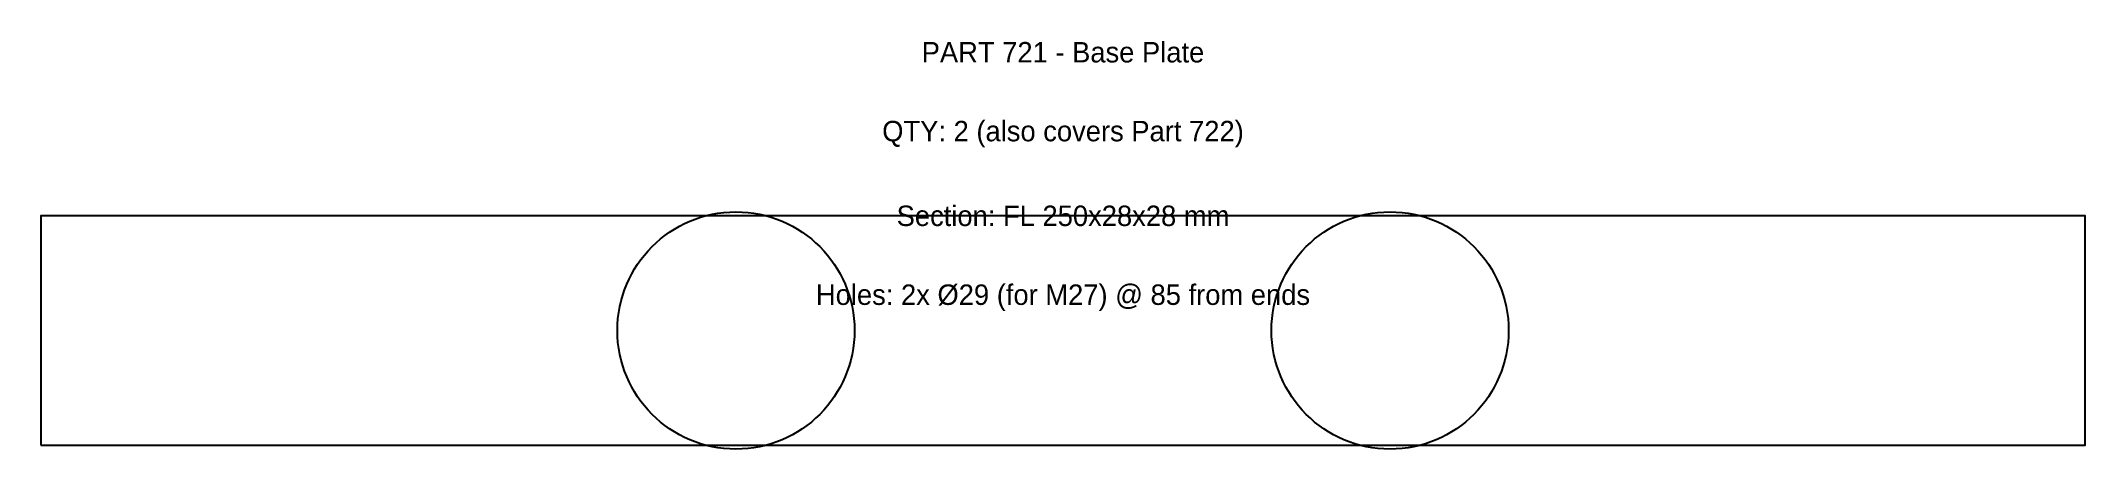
# Model space of a CAD drawing. Header units: millimetres. Extents: x 0 to 250, y 0 to 49.
import ezdxf

# ---------------------------------------------------------------- set-up
doc = ezdxf.new("R2010")
doc.units = ezdxf.units.MM
doc.layers.add('ANNOTATION', color=1, linetype='Continuous')
doc.layers.add('GEOMETRY', color=7, linetype='Continuous')

msp = doc.modelspace()

# ---------------------------------------------------------------- linework, layer by layer
at = {"layer": 'GEOMETRY'}
msp.add_lwpolyline([(0, 0), (250, 0), (250, 28), (0, 28), (0, 0)], dxfattribs=at)
for centre in [(85, 14), (165, 14)]:
    msp.add_circle(centre, 14.5, dxfattribs=at)

# ---------------------------------------------------------------- texts
at = {"layer": 'ANNOTATION', "char_height": 2.5, "attachment_point": 5}
for s, insert in [('PART 721 - Base Plate', (125, 48)), ('QTY: 2 (also covers Part 722)', (125, 38)), ('Section: FL 250x28x28 mm', (125, 28)), ('Holes: 2x Ø29 (for M27) @ 85 from ends', (125, 18))]:
    msp.add_mtext(s, dxfattribs=dict(at, insert=insert))

doc.saveas('drawing.dxf')
